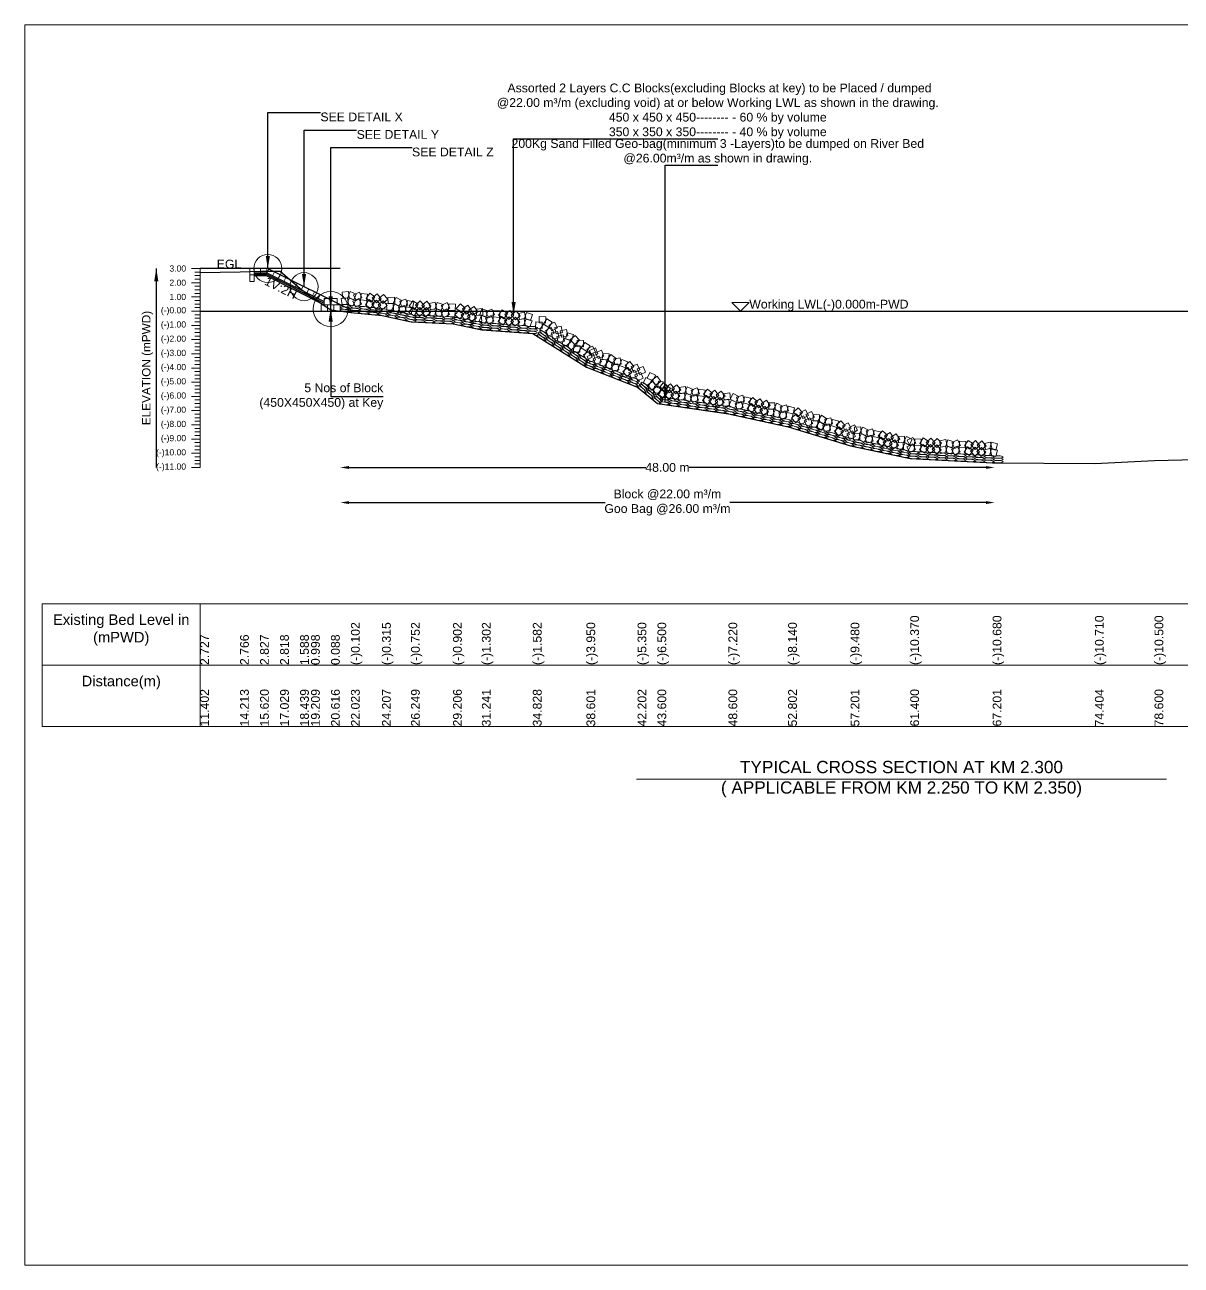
# Model space of a CAD drawing. Header units: inches. Extents: x 89000 to 380017, y -7071 to 0.
# Drawn here: x 175000 to 181595, y -7071 to 0 of the extents above; entities that cross this region are included whole.
import ezdxf

# ---------------------------------------------------------------- set-up
doc = ezdxf.new("R2010")
doc.units = ezdxf.units.IN
doc.header["$LTSCALE"] = 7
doc.header["$MEASUREMENT"] = 0
doc.header["$PDMODE"] = 3
for name, color, linetype, lineweight in [('Cross section Data Border', 7, 'Continuous', 9), ('Cross Section Labels', 7, 'Continuous', 9), ('Existing_Bed_Level for Xsection', 7, 'Continuous', 25), ('Long Section Labels', 7, 'Continuous', 9)]:
    doc.layers.add(name, color=color, linetype=linetype, lineweight=lineweight)
doc.styles.get("Standard").update_dxf_attribs({"font": 'arial.ttf'})
doc.dimstyles.new('Appron Lebeling Style', dxfattribs={"dimtxt": 50, "dimasz": 50, "dimexe": 0.18, "dimexo": 0.0625, "dimgap": 0.09, "dimtad": 0, "dimtih": 1, "dimtoh": 1, "dimdec": 4, "dimzin": 0, "dimdsep": 46, "dimtxsty": 'Standard', "dimcen": 0.09, "dimse1": 1, "dimse2": 1, "dimadec": 0, "dimazin": 0, "dimtfac": 1, "dimtdec": 4, "dimtofl": 0, "dimtmove": 0, "dimatfit": 3, "dimfxl": 1, "dimtolj": 1, "dimtzin": 0, "dimarcsym": 0})
doc.dimstyles.get("Standard").update_dxf_attribs({"dimtxt": 0.18, "dimasz": 0.18, "dimexe": 0.18, "dimexo": 0.0625, "dimgap": 0.09, "dimtad": 0, "dimtih": 1, "dimtoh": 1, "dimdec": 4, "dimzin": 0, "dimdsep": 46, "dimtxsty": 'Standard', "dimcen": 0.09, "dimadec": 0, "dimazin": 0, "dimtfac": 1, "dimtdec": 4, "dimtofl": 0, "dimtmove": 0, "dimatfit": 3, "dimfxl": 1, "dimtolj": 1, "dimtzin": 0, "dimarcsym": 0})

# ---------------------------------------------------------------- blocks, each defined once
blk = doc.blocks.new('*D37')
at = {"layer": 'Cross Section Labels', "color": 0, "lineweight": -2, "transparency": 16777216}
for p, q in [((176849.1, -2523.5), (178541.5, -2523.5)), ((180481.1, -2523.5), (178788.7, -2523.5))]:
    blk.add_line(p, q, dxfattribs=at)
at = {"layer": 'Cross Section Labels', "color": 0, "transparency": 16777216}
for points in [[(176849.1, -2515.2), (176849.1, -2531.8), (176799.1, -2523.5)], [(180481.1, -2515.2), (180481.1, -2531.8), (180531.1, -2523.5)]]:
    blk.add_solid(points, dxfattribs=at)
at = {"layer": 'Defpoints', "color": 0, "transparency": 16777216}
for p in [(176799.1, -1632.5), (180531.1, -2497.6), (180531.1, -2523.5)]:
    blk.add_point(p, dxfattribs=at)
at = {"layer": 'Cross Section Labels', "color": 0, "transparency": 16777216, "insert": (178665.1, -2523.5), "char_height": 50, "attachment_point": 5}
blk.add_mtext('\\A1;48.00 m', dxfattribs=at)
blk = doc.blocks.new('*D38')
at = {"layer": 'Cross Section Labels', "color": 0, "lineweight": -2, "transparency": 16777216}
for p, q in [((176849.1, -2723.5), (178309.5, -2723.5)), ((180481.1, -2723.5), (179020.7, -2723.5))]:
    blk.add_line(p, q, dxfattribs=at)
at = {"layer": 'Cross Section Labels', "color": 0, "transparency": 16777216}
for points in [[(176849.1, -2715.2), (176849.1, -2731.8), (176799.1, -2723.5)], [(180481.1, -2715.2), (180481.1, -2731.8), (180531.1, -2723.5)]]:
    blk.add_solid(points, dxfattribs=at)
at = {"layer": 'Defpoints', "color": 0, "transparency": 16777216}
for p in [(176799.1, -1632.5), (180531.1, -2497.6), (180531.1, -2723.5)]:
    blk.add_point(p, dxfattribs=at)
at = {"layer": 'Cross Section Labels', "color": 0, "transparency": 16777216, "insert": (178665.1, -2723.5), "char_height": 50, "attachment_point": 5}
blk.add_mtext('\\A1;Block @22.00 m³/m ^JGoo Bag @26.00 m³/m ', dxfattribs=at)

msp = doc.modelspace()

# ---------------------------------------------------------------- linework, layer by layer
at = {"layer": 'Cross section Data Border'}
msp.add_lwpolyline([(175100, -3300), (183969.35702, -3300), (183969.35702, -4000), (175100, -4000)], close=True, dxfattribs=at)
for points in [[(176000, -3300), (176000, -4000)], [(175100, -3650), (183969.35702, -3650)]]:
    msp.add_lwpolyline(points, dxfattribs=at)
at = {"layer": 'Cross Section Labels'}
for points in [[(175000, 0), (185000, 0), (185000, -7071), (175000, -7071)], [(179081.90743, -1632.49), (179131.90743, -1582.49), (179031.90743, -1582.49)]]:
    msp.add_lwpolyline(points, close=True, dxfattribs=at)
msp.add_lwpolyline([(178488, -4300), (180000, -4300), (181512, -4300)], dxfattribs=at)
for centre, radius in [((176386.00743, -1389.49), 80), ((176592.55743, -1492.765), 80), ((176744.43243, -1620.34), 100)]:
    msp.add_circle(centre, radius, dxfattribs=at)
at = {"layer": 'Existing_Bed_Level for Xsection'}
for points in [[(176799.10743, -1389.49), (176000, -1389.49)], [(176000, -1411.603), (176227.68421, -1408.444), (176341.71835, -1403.503), (176455.8382, -1404.232), (176570.02411, -1503.862), (176632.4171, -1551.652), (176746.31568, -1625.362), (176860.29786, -1640.752), (177037.26029, -1658.005), (177202.61147, -1693.402), (177442.15717, -1705.552), (177606.9788, -1737.952), (177897.53802, -1760.632), (178203.09987, -1952.44), (178494.81146, -2065.84), (178608.09506, -2158.99), (179013.09124, -2217.31), (179353.38063, -2291.83), (179709.77119, -2400.37), (180049.88429, -2472.46), (180519.75433, -2497.57), (181103.20628, -2500), (181443.07852, -2482.99), (181913.16501, -2472.46)], [(176872.00743, -1632.49), (176391.13827, -1392.05542), (176386.00743, -1389.49), (176380.27098, -1389.49), (176307.37098, -1389.49)], [(176307.37098, -1413.79), (176380.27098, -1413.79), (176707.98243, -1577.64573)], [(176307.37098, -1421.89), (176378.35883, -1421.89), (176707.98243, -1586.7018)], [(176307.37098, -1429.99), (176376.44668, -1429.99), (176707.98243, -1595.75788)], [(176000, -1632.49), (183354.72131, -1632.49)]]:
    msp.add_lwpolyline(points, dxfattribs=at)
at = {"layer": 'Long Section Labels'}
for points in [[(176000, -1389.49), (175950, -1389.49)], [(176000, -1409.74), (175970, -1409.74)], [(176000, -2523.49), (176000, -2442.49), (176000, -2361.49), (176000, -2280.49), (176000, -2199.49), (176000, -2118.49), (176000, -2037.49), (176000, -1956.49), (176000, -1875.49), (176000, -1794.49), (176000, -1713.49), (176000, -1632.49), (176000, -1551.49), (176000, -1470.49), (176000, -1389.49)], [(176000, -1470.49), (175950, -1470.49)], [(176000, -1429.99), (175970, -1429.99)], [(176000, -1450.24), (175970, -1450.24)], [(176000, -1551.49), (175950, -1551.49)], [(176000, -1490.74), (175970, -1490.74)], [(176000, -1510.99), (175970, -1510.99)], [(176000, -1531.24), (175970, -1531.24)], [(176000, -1571.74), (175970, -1571.74)], [(176000, -1591.99), (175970, -1591.99)], [(176000, -1612.24), (175970, -1612.24)], [(176000, -1632.49), (175950, -1632.49)], [(176000, -1652.74), (175970, -1652.74)], [(176000, -1672.99), (175970, -1672.99)], [(176000, -1693.24), (175970, -1693.24)], [(176000, -1713.49), (175950, -1713.49)], [(176000, -1733.74), (175970, -1733.74)], [(176000, -1753.99), (175970, -1753.99)], [(176000, -1794.49), (175950, -1794.49)], [(176000, -1774.24), (175970, -1774.24)], [(176000, -1814.74), (175970, -1814.74)], [(176000, -1834.99), (175970, -1834.99)], [(176000, -1875.49), (175950, -1875.49)], [(176000, -1855.24), (175970, -1855.24)], [(176000, -1895.74), (175970, -1895.74)], [(176000, -1956.49), (175950, -1956.49)], [(176000, -1915.99), (175970, -1915.99)], [(176000, -1936.24), (175970, -1936.24)], [(176000, -1976.74), (175970, -1976.74)], [(176000, -2037.49), (175950, -2037.49)], [(176000, -1996.99), (175970, -1996.99)], [(176000, -2017.24), (175970, -2017.24)], [(176000, -2118.49), (175950, -2118.49)], [(176000, -2057.74), (175970, -2057.74)], [(176000, -2077.99), (175970, -2077.99)], [(176000, -2098.24), (175970, -2098.24)], [(176000, -2138.74), (175970, -2138.74)], [(176000, -2158.99), (175970, -2158.99)], [(176000, -2179.24), (175970, -2179.24)], [(176000, -2199.49), (175950, -2199.49)], [(176000, -2219.74), (175970, -2219.74)], [(176000, -2239.99), (175970, -2239.99)], [(176000, -2260.24), (175970, -2260.24)], [(176000, -2280.49), (175950, -2280.49)], [(176000, -2300.74), (175970, -2300.74)], [(176000, -2320.99), (175970, -2320.99)], [(176000, -2361.49), (175950, -2361.49)], [(176000, -2341.24), (175970, -2341.24)], [(176000, -2381.74), (175970, -2381.74)], [(176000, -2401.99), (175970, -2401.99)], [(176000, -2442.49), (175950, -2442.49)], [(176000, -2422.24), (175970, -2422.24)], [(176000, -2462.74), (175970, -2462.74)], [(176000, -2523.49), (175950, -2523.49)], [(176000, -2482.99), (175970, -2482.99)], [(176000, -2503.24), (175970, -2503.24)]]:
    msp.add_lwpolyline(points, dxfattribs=at)
for points in [[(176307.37098, -1389.49), (176283.07098, -1389.49), (176283.07098, -1425.94), (176307.37098, -1425.94)], [(176343.82098, -1389.49), (176307.37098, -1389.49), (176307.37098, -1413.79), (176343.82098, -1413.79)], [(176380.27098, -1389.49), (176343.82098, -1389.49), (176343.82098, -1413.79), (176380.27098, -1413.79)], [(176423.74014, -1408.35635), (176391.13827, -1392.05542), (176380.27098, -1413.79), (176412.87285, -1430.09094)], [(176456.34201, -1424.65729), (176423.74014, -1408.35635), (176412.87285, -1430.09094), (176445.47472, -1446.39187)], [(176307.37098, -1425.94), (176283.07098, -1425.94), (176283.07098, -1462.39), (176307.37098, -1462.39)], [(176488.94388, -1440.95823), (176456.34201, -1424.65729), (176445.47472, -1446.39187), (176478.07659, -1462.69281)], [(176521.54575, -1457.25916), (176488.94388, -1440.95823), (176478.07659, -1462.69281), (176510.67846, -1478.99374)], [(176554.14763, -1473.5601), (176521.54575, -1457.25916), (176510.67846, -1478.99374), (176543.28033, -1495.29468)], [(176586.7495, -1489.86103), (176554.14763, -1473.5601), (176543.28033, -1495.29468), (176575.88221, -1511.59561)], [(176619.35137, -1506.16197), (176586.7495, -1489.86103), (176575.88221, -1511.59561), (176608.48408, -1527.89655)], [(176651.95324, -1522.4629), (176619.35137, -1506.16197), (176608.48408, -1527.89655), (176641.08595, -1544.19748)], [(176684.55511, -1538.76384), (176651.95324, -1522.4629), (176641.08595, -1544.19748), (176673.68782, -1560.49842)], [(176717.15698, -1555.06477), (176684.55511, -1538.76384), (176673.68782, -1560.49842), (176706.28969, -1576.79936)], [(176840.88848, -1555.52996), (176804.7357, -1560.17526), (176809.38099, -1596.32804), (176845.53378, -1591.68275)], [(176845.76574, -1519.40774), (176809.61296, -1524.05304), (176814.25826, -1560.20582), (176850.41104, -1555.56053)], [(176889.98081, -1534.9044), (176856.35457, -1520.83746), (176842.28763, -1554.46369), (176875.91387, -1568.53063)], [(176907.92201, -1523.94519), (176874.72686, -1539.00123), (176889.78291, -1572.19638), (176922.97806, -1557.14034)], [(176955.03791, -1535.23719), (176918.75992, -1531.70026), (176915.22299, -1567.97825), (176951.50098, -1571.51518)], [(176996.83154, -1550.90586), (176967.16965, -1529.72155), (176945.98534, -1559.38344), (176975.64723, -1580.56775)], [(177010.19763, -1533.03017), (176982.03501, -1556.17038), (177005.17523, -1584.333), (177033.33785, -1561.19279)], [(177069.61783, -1564.70929), (177046.4552, -1536.56511), (177018.31101, -1559.72774), (177041.47365, -1587.87192)], [(177107.70122, -1552.09537), (177071.29882, -1553.95756), (177073.16102, -1590.35996), (177109.56342, -1588.49777)], [(177150.59925, -1570.93354), (177118.14941, -1554.33203), (177101.5479, -1586.78187), (177133.99774, -1603.38338)], [(176726.20743, -1596.04), (176689.75743, -1596.04), (176689.75743, -1632.49), (176726.20743, -1632.49)], [(176744.43243, -1559.59), (176707.98243, -1559.59), (176707.98243, -1596.04), (176744.43243, -1596.04)], [(176762.65743, -1596.04), (176726.20743, -1596.04), (176726.20743, -1632.49), (176762.65743, -1632.49)], [(176780.88243, -1559.59), (176744.43243, -1559.59), (176744.43243, -1596.04), (176780.88243, -1596.04)], [(176799.10743, -1596.04), (176762.65743, -1596.04), (176762.65743, -1632.49), (176799.10743, -1632.49)], [(176885.10354, -1571.02662), (176851.47731, -1556.95968), (176837.41037, -1590.58592), (176871.03661, -1604.65285)], [(176904.38508, -1560.22318), (176871.18993, -1575.27923), (176886.24598, -1608.47437), (176919.44112, -1593.41833)], [(176951.50098, -1571.51518), (176915.22299, -1567.97825), (176911.68605, -1604.25624), (176947.96405, -1607.79317)], [(176993.29461, -1587.18385), (176963.63272, -1565.99954), (176942.44841, -1595.66143), (176972.11029, -1616.84574)], [(177006.6607, -1569.30816), (176978.49808, -1592.44837), (177001.63829, -1620.61099), (177029.80091, -1597.47078)], [(177066.0809, -1600.98728), (177042.91826, -1572.8431), (177014.77408, -1596.00573), (177037.93671, -1624.14991)], [(177100.07118, -1587.73783), (177063.66878, -1589.60002), (177065.53098, -1626.00242), (177101.93338, -1624.14023)], [(177142.96921, -1606.576), (177110.51937, -1589.97449), (177093.91786, -1622.42433), (177126.3677, -1639.02584)], [(177165.83417, -1599.18938), (177131.14517, -1610.38203), (177142.33782, -1645.07103), (177177.02683, -1633.87838)], [(177173.46421, -1563.54692), (177138.77521, -1574.73957), (177149.96786, -1609.42857), (177184.65687, -1598.23592)], [(177211.36471, -1615.75404), (177175.72225, -1608.124), (177168.09221, -1643.76646), (177203.73467, -1651.3965)], [(177218.99475, -1580.11158), (177183.35229, -1572.48154), (177175.72225, -1608.124), (177211.36471, -1615.75404)], [(177241.34262, -1629.06064), (177210.72788, -1609.27833), (177190.94557, -1639.89308), (177221.56031, -1659.67539)], [(177243.18903, -1592.65743), (177212.57429, -1572.87512), (177192.79198, -1603.48987), (177223.40672, -1623.27218)], [(177253.86316, -1610.58283), (177226.80687, -1635.00741), (177251.23144, -1662.06369), (177278.28773, -1637.63912)], [(177255.70956, -1574.17963), (177228.65328, -1598.6042), (177253.07785, -1625.66049), (177280.13414, -1601.23592)], [(177314.69197, -1639.46503), (177290.24586, -1612.4282), (177263.20903, -1636.87431), (177287.65515, -1663.91114)], [(177316.53838, -1603.06183), (177292.09227, -1576.025), (177265.05544, -1600.47111), (177289.50155, -1627.50794)], [(177339.35053, -1618.37376), (177303.71139, -1626.01926), (177311.35688, -1661.6584), (177346.99603, -1654.0129)], [(177341.19694, -1581.97055), (177305.55779, -1589.61605), (177313.20329, -1625.2552), (177348.84244, -1617.6097)], [(177384.70439, -1630.1273), (177350.02173, -1618.91501), (177338.80944, -1653.59767), (177373.4921, -1664.80996)], [(177386.5508, -1593.7241), (177351.86814, -1582.51181), (177340.65584, -1617.19447), (177375.3385, -1628.40676)], [(177406.09817, -1619.18771), (177373.63893, -1635.77084), (177390.22206, -1668.23008), (177422.6813, -1651.64695)], [(177407.94458, -1582.7845), (177375.48534, -1599.36764), (177392.06847, -1631.82688), (177424.52771, -1615.24374)], [(177455.53453, -1591.8737), (177419.13133, -1590.02729), (177417.28492, -1626.4305), (177453.68813, -1628.2769)], [(177511.72689, -1614.59212), (177484.25402, -1590.63709), (177460.29898, -1618.10996), (177487.77186, -1642.06499)], [(177526.75994, -1598.09363), (177496.4904, -1618.4002), (177516.79697, -1648.66975), (177547.06652, -1628.36318)], [(177582.836, -1635.37369), (177562.50533, -1605.12032), (177532.25196, -1625.45099), (177552.58263, -1655.70436)], [(177610.256, -1618.02347), (177573.88999, -1620.49648), (177576.363, -1656.86249), (177612.72901, -1654.38949)], [(177641.34636, -1631.43591), (177606.98172, -1619.2838), (177594.82961, -1653.64844), (177629.19425, -1665.80056)], [(177663.02996, -1621.08266), (177630.1314, -1636.77619), (177645.82493, -1669.67475), (177678.7235, -1653.98122)], [(177752.44298, -1646.32339), (177722.378, -1625.71515), (177701.76977, -1655.78013), (177731.83475, -1676.38837)], [(177453.68813, -1628.2769), (177417.28492, -1626.4305), (177415.43852, -1662.8337), (177451.84172, -1664.68011)], [(177504.69624, -1650.35764), (177477.22337, -1626.40261), (177453.26833, -1653.87548), (177480.74121, -1677.83052)], [(177519.7293, -1633.85915), (177489.45975, -1654.16572), (177509.76632, -1684.43527), (177540.03587, -1664.1287)], [(177575.80535, -1671.13921), (177555.47468, -1640.88584), (177525.22131, -1661.21651), (177545.55198, -1691.46988)], [(177603.22535, -1653.789), (177566.85934, -1656.262), (177569.33235, -1692.62802), (177605.69836, -1690.15501)], [(177638.50984, -1667.77538), (177604.14519, -1655.62326), (177591.99308, -1689.98791), (177626.35772, -1702.14002)], [(177660.19344, -1657.42212), (177627.29487, -1673.11565), (177642.9884, -1706.01422), (177675.88697, -1690.32069)], [(177707.51838, -1667.80323), (177671.17892, -1664.9667), (177668.34239, -1701.30616), (177704.68185, -1704.14269)], [(177710.35491, -1631.46376), (177674.01544, -1628.62724), (177671.17892, -1664.9667), (177707.51838, -1667.80323)], [(177749.60646, -1682.66285), (177719.54148, -1662.05461), (177698.93324, -1692.11959), (177728.99822, -1712.72783)], [(177762.62527, -1664.53267), (177734.91423, -1688.21179), (177758.59335, -1715.92283), (177786.30439, -1692.24371)], [(177765.4618, -1628.19321), (177737.75076, -1651.87233), (177761.42988, -1679.58337), (177789.14092, -1655.90424)], [(177822.64545, -1695.05977), (177798.94427, -1667.3676), (177771.2521, -1691.06878), (177794.95328, -1718.76095)], [(177825.48198, -1658.72031), (177801.7808, -1631.02813), (177774.08862, -1654.72932), (177797.78981, -1682.42149)], [(177847.86893, -1674.64746), (177812.03489, -1681.32012), (177818.70755, -1717.15415), (177854.54159, -1710.48149)], [(177850.70545, -1638.30799), (177814.87142, -1644.98065), (177821.54408, -1680.81469), (177857.37811, -1674.14203)], [(177892.88608, -1687.63107), (177858.52144, -1675.47895), (177846.36932, -1709.84359), (177880.73397, -1721.99571)], [(177895.72261, -1651.2916), (177861.35797, -1639.13949), (177849.20585, -1673.50413), (177883.57049, -1685.65624)], [(177951.31155, -1694.70472), (177914.88725, -1693.33618), (177913.51871, -1729.76048), (177949.94301, -1731.12902)], [(177970.69041, -1663.83301), (177934.26611, -1662.46447), (177932.89757, -1698.88877), (177969.32187, -1700.25731)], [(178007.79098, -1694.99333), (177976.91927, -1675.61447), (177957.54041, -1706.48618), (177988.41212, -1725.86504)], [(178038.17429, -1727.68995), (178021.10874, -1695.48173), (177988.90052, -1712.54727), (178005.96606, -1744.7555)], [(177988.41212, -1725.86504), (177957.54041, -1706.48618), (177938.16155, -1737.35788), (177969.03326, -1756.73674)], [(178018.79543, -1758.56166), (178001.72988, -1726.35344), (177969.52166, -1743.41898), (177986.5872, -1775.6272)], [(178038.74186, -1748.54504), (178003.20611, -1756.65756), (178011.31864, -1792.19331), (178046.85438, -1784.08079)], [(178058.12072, -1717.67334), (178022.58497, -1725.78586), (178030.6975, -1761.32161), (178066.23324, -1753.20909)], [(178097.11586, -1772.57056), (178088.97505, -1737.04128), (178053.44577, -1745.1821), (178061.58659, -1780.71138)], [(178128.93198, -1766.1971), (178094.09443, -1755.47573), (178083.37307, -1790.31328), (178118.21061, -1801.03465)], [(178077.737, -1803.44227), (178069.59619, -1767.91299), (178034.06691, -1776.05381), (178042.20773, -1811.58309)], [(178109.55312, -1797.06881), (178074.71557, -1786.34744), (178063.99421, -1821.18499), (178098.83175, -1831.90636)], [(178143.40162, -1829.46321), (178118.60282, -1802.74951), (178091.88912, -1827.54831), (178116.68792, -1854.26201)], [(178162.78048, -1798.5915), (178137.98168, -1771.8778), (178111.26798, -1796.6766), (178136.06678, -1823.3903)], [(178167.4135, -1830.35674), (178130.9892, -1828.9882), (178129.62066, -1865.4125), (178166.04496, -1866.78104)], [(178186.79236, -1799.48503), (178150.36806, -1798.11649), (178148.99952, -1834.54079), (178185.42382, -1835.90933)], [(178223.89293, -1830.64535), (178193.02122, -1811.26649), (178173.64236, -1842.13819), (178204.51407, -1861.51705)], [(178254.27623, -1863.34197), (178237.21069, -1831.13375), (178205.00247, -1848.19929), (178222.06801, -1880.40751)], [(178204.51407, -1861.51705), (178173.64236, -1842.13819), (178154.2635, -1873.0099), (178185.13521, -1892.38876)], [(178234.89737, -1894.21368), (178217.83183, -1862.00545), (178185.62361, -1879.071), (178202.68915, -1911.27922)], [(178241.04029, -1875.66071), (178207.67311, -1890.33156), (178222.34396, -1923.69874), (178255.71114, -1909.02789)], [(178254.24706, -1841.68744), (178220.87988, -1856.35829), (178235.55073, -1889.72547), (178268.91791, -1875.05462)], [(178289.69185, -1922.21554), (178274.99444, -1888.86005), (178241.63895, -1903.55747), (178256.33636, -1936.91296)], [(178302.89863, -1888.24226), (178288.20121, -1854.88678), (178254.84573, -1869.58419), (178269.54314, -1902.93968)], [(178319.73427, -1909.95425), (178283.49965, -1905.99769), (178279.54308, -1942.23231), (178315.77771, -1946.18888)], [(178332.94105, -1875.98097), (178296.70642, -1872.02441), (178292.74986, -1908.25903), (178328.98448, -1912.2156)], [(178372.29312, -1901.40799), (178342.89994, -1879.85239), (178321.34435, -1909.24557), (178350.73752, -1930.80117)], [(178396.04239, -1897.75551), (178360.01396, -1903.28318), (178365.54163, -1939.3116), (178401.57005, -1933.78394)], [(178438.35531, -1921.35708), (178404.38203, -1908.15031), (178391.17526, -1942.12358), (178425.14854, -1955.33036)], [(178359.08634, -1935.38127), (178329.69316, -1913.82567), (178308.13757, -1943.21885), (178337.53075, -1964.77444)], [(178382.83561, -1931.72879), (178346.80719, -1937.25645), (178352.33485, -1973.28488), (178388.36328, -1967.75722)], [(178425.14854, -1955.33036), (178391.17526, -1942.12358), (178377.96848, -1976.09686), (178411.94176, -1989.30364)], [(178461.15465, -1981.7079), (178438.3193, -1953.29753), (178409.90892, -1976.13287), (178432.74427, -2004.54325)], [(178474.36142, -1947.73462), (178451.52608, -1919.32425), (178423.1157, -1942.1596), (178445.95105, -1970.56997)], [(178478.85323, -1968.10815), (178445.48605, -1982.779), (178460.1569, -2016.14618), (178493.52408, -2001.47533)], [(178492.06, -1934.13487), (178458.69282, -1948.80572), (178473.36367, -1982.1729), (178506.73085, -1967.50205)], [(178540.71157, -1980.6897), (178526.01415, -1947.33421), (178492.65867, -1962.03163), (178507.35608, -1995.38711)], [(178527.50479, -2014.66297), (178512.80738, -1981.30749), (178479.45189, -1996.0049), (178494.1493, -2029.36039)], [(178574.21303, -2025.15112), (178541.02335, -2010.08302), (178525.95525, -2043.2727), (178559.14493, -2058.3408)], [(178597.36347, -1996.99691), (178564.17379, -1981.92881), (178549.10569, -2015.11849), (178582.29537, -2030.18659)], [(178603.66329, -2061.59012), (178582.46613, -2031.93742), (178552.81342, -2053.13458), (178574.01058, -2082.78728)], [(178626.81372, -2033.43591), (178605.61657, -2003.7832), (178575.96386, -2024.98036), (178597.16102, -2054.63307)], [(178650.5166, -2037.37827), (178614.5627, -2031.38498), (178608.56941, -2067.33888), (178644.52331, -2073.33217)], [(178668.8864, -2064.01427), (178640.2262, -2041.49327), (178617.7052, -2070.15347), (178646.3654, -2092.67447)], [(178683.34955, -2073.00712), (178655.19533, -2049.85669), (178632.04489, -2078.0109), (178660.19911, -2101.16134)], [(178683.05742, -2046.7697), (178653.86422, -2068.59537), (178675.68989, -2097.78856), (178704.88309, -2075.96289)], [(178627.36616, -2065.53248), (178591.41226, -2059.53919), (178585.41897, -2095.49309), (178621.37287, -2101.48638)], [(178660.19911, -2101.16134), (178632.04489, -2078.0109), (178608.89446, -2106.16511), (178637.04867, -2129.31555)], [(178663.69114, -2100.09213), (178635.03094, -2077.57113), (178612.50994, -2106.23133), (178641.17014, -2128.75233)], [(178677.86216, -2082.84755), (178648.66896, -2104.67323), (178670.49463, -2133.86642), (178699.68783, -2112.04075)], [(178735.76861, -2117.21569), (178713.9197, -2088.03989), (178684.74389, -2109.8888), (178706.59281, -2139.06461)], [(178740.96387, -2081.13784), (178719.11496, -2051.96203), (178689.93915, -2073.81094), (178711.78807, -2102.98675)], [(178762.26693, -2098.48803), (178726.07463, -2102.81469), (178730.40129, -2139.00699), (178766.59359, -2134.68033)], [(178767.46219, -2062.41017), (178731.26989, -2066.73683), (178735.59655, -2102.92913), (178771.78885, -2098.60247)], [(178806.34377, -2114.37355), (178772.84275, -2100.01096), (178758.48016, -2133.51198), (178791.98118, -2147.87458)], [(178811.53903, -2078.2957), (178778.03801, -2063.9331), (178763.67542, -2097.43412), (178797.17644, -2111.79672)], [(178828.65514, -2105.45327), (178794.80507, -2118.97271), (178808.3245, -2152.82278), (178842.17458, -2139.30335)], [(178833.8504, -2069.37542), (178800.00033, -2082.89485), (178813.51976, -2116.74492), (178847.36984, -2103.22549)], [(178875.20424, -2118.89199), (178839.12638, -2113.69673), (178833.93112, -2149.77459), (178870.00898, -2154.96985)], [(178880.3995, -2082.81413), (178844.32164, -2077.61887), (178839.12638, -2113.69673), (178875.20424, -2118.89199)], [(178916.23614, -2136.45895), (178887.57594, -2113.93795), (178865.05494, -2142.59815), (178893.71514, -2165.11915)], [(178921.4314, -2100.38109), (178892.7712, -2077.86009), (178870.2502, -2106.52029), (178898.9104, -2129.04129)], [(178930.40716, -2119.21438), (178901.21396, -2141.04005), (178923.03963, -2170.23324), (178952.23283, -2148.40757)], [(178935.60242, -2083.13652), (178906.40922, -2104.96219), (178928.23489, -2134.15539), (178957.42809, -2112.32971)], [(178993.50887, -2117.50466), (178971.65996, -2088.32886), (178942.48415, -2110.17777), (178964.33307, -2139.35357)], [(179020.00719, -2098.77699), (178983.81489, -2103.10365), (178988.14155, -2139.29595), (179024.33385, -2134.96929)], [(179071.39227, -2118.62991), (179039.02078, -2101.87613), (179022.267, -2134.24762), (179054.63849, -2151.0014)], [(179094.29168, -2111.35079), (179059.55047, -2122.38035), (179070.58003, -2157.12156), (179105.32124, -2146.092)], [(179139.74389, -2128.12918), (179104.13767, -2120.33177), (179096.34026, -2155.93799), (179131.94648, -2163.7354)], [(178988.31361, -2153.58252), (178966.4647, -2124.40671), (178937.28889, -2146.25562), (178959.13781, -2175.43143)], [(179014.81193, -2134.85485), (178978.61963, -2139.18151), (178982.94629, -2175.37381), (179019.13859, -2171.04715)], [(179063.59486, -2154.23613), (179031.22337, -2137.48235), (179014.46959, -2169.85384), (179046.84108, -2186.60762)], [(179086.49427, -2146.95701), (179051.75307, -2157.98657), (179062.78262, -2192.72778), (179097.52383, -2181.69822)], [(179131.94648, -2163.7354), (179096.34026, -2155.93799), (179088.54285, -2191.54421), (179124.14907, -2199.34162)], [(179171.59669, -2184.23113), (179144.64481, -2159.6914), (179120.10508, -2186.64329), (179147.05696, -2211.18302)], [(179179.3941, -2148.62491), (179152.44222, -2124.08518), (179127.90249, -2151.03707), (179154.85437, -2175.5768)], [(179186.98073, -2168.05942), (179156.2819, -2187.711), (179175.93348, -2218.40982), (179206.63231, -2198.75825)], [(179194.77814, -2132.4532), (179164.07931, -2152.10478), (179183.73089, -2182.8036), (179214.42972, -2163.15203)], [(179242.24292, -2206.53561), (179222.5669, -2175.85244), (179191.88373, -2195.52845), (179211.55975, -2226.21162)], [(179250.04033, -2170.92939), (179230.36431, -2140.24622), (179199.68114, -2159.92223), (179219.35716, -2190.6054)], [(179270.02934, -2189.77849), (179233.6186, -2191.46964), (179235.30975, -2227.88039), (179271.7205, -2226.18924)], [(179277.82675, -2154.17227), (179241.41601, -2155.86342), (179243.10716, -2192.27417), (179279.51791, -2190.58302)], [(179320.63581, -2173.21177), (179288.26432, -2156.45799), (179271.51054, -2188.82948), (179303.88203, -2205.58326)], [(179343.53522, -2165.93266), (179308.79402, -2176.96221), (179319.82357, -2211.70342), (179354.56478, -2200.67386)], [(179388.98743, -2182.71104), (179353.38121, -2174.91363), (179345.5838, -2210.51985), (179381.19002, -2218.31726)], [(179435.48273, -2209.50783), (179410.57925, -2182.89168), (179383.9631, -2207.79516), (179408.86658, -2234.41131)], [(179312.8384, -2208.81799), (179280.46691, -2192.06421), (179263.71313, -2224.4357), (179296.08462, -2241.18948)], [(179335.73781, -2201.53888), (179300.99661, -2212.56843), (179312.02616, -2247.30964), (179346.76737, -2236.28008)], [(179381.19002, -2218.31726), (179345.5838, -2210.51985), (179337.78639, -2246.12607), (179373.39261, -2253.92348)], [(179424.86332, -2244.3766), (179399.95985, -2217.76045), (179373.3437, -2242.66392), (179398.24717, -2269.28007)], [(179441.49115, -2229.48672), (179409.31933, -2246.62079), (179426.45341, -2278.79261), (179458.62522, -2261.65853)], [(179452.11055, -2194.61795), (179419.93873, -2211.75203), (179437.07281, -2243.92385), (179469.24463, -2226.78977)], [(179493.49997, -2272.25831), (179476.34028, -2240.10014), (179444.18211, -2257.25983), (179461.3418, -2289.418)], [(179504.11937, -2237.38954), (179486.95968, -2205.23138), (179454.80152, -2222.39107), (179471.96121, -2254.54923)], [(179522.53728, -2257.77655), (179486.10788, -2256.551), (179484.88234, -2292.9804), (179521.31173, -2294.20594)], [(179533.15668, -2222.90779), (179496.72729, -2221.68224), (179495.50174, -2258.11163), (179531.93113, -2259.33718)], [(179563.68693, -2280.17798), (179532.75867, -2260.88951), (179513.4702, -2291.81778), (179544.39847, -2311.10624)], [(179574.30634, -2245.30921), (179543.37807, -2226.02075), (179524.08961, -2256.94902), (179555.01788, -2276.23748)], [(179597.71445, -2239.88437), (179562.20258, -2248.10081), (179570.41903, -2283.61268), (179605.93089, -2275.39623)], [(179641.67959, -2260.24325), (179606.81082, -2249.62384), (179596.19142, -2284.4926), (179631.06018, -2295.11201)], [(179679.56408, -2283.84367), (179654.66061, -2257.22752), (179628.04446, -2282.13099), (179652.94793, -2308.74714)], [(179587.09504, -2274.75313), (179551.58318, -2282.96958), (179559.79962, -2318.48144), (179595.31149, -2310.26499)], [(179631.06018, -2295.11201), (179596.19142, -2284.4926), (179585.57201, -2319.36137), (179620.44078, -2329.98077)], [(179668.94468, -2318.71243), (179644.0412, -2292.09628), (179617.42505, -2316.99976), (179642.32853, -2343.61591)], [(179685.5725, -2303.82255), (179653.40068, -2320.95663), (179670.53476, -2353.12845), (179702.70658, -2335.99437)], [(179696.1919, -2268.95379), (179664.02008, -2286.08787), (179681.15416, -2318.25968), (179713.32598, -2301.1256)], [(179737.58132, -2346.59414), (179720.42163, -2314.43598), (179688.26346, -2331.59567), (179705.42316, -2363.75383)], [(179748.20072, -2311.72538), (179731.04103, -2279.56721), (179698.88287, -2296.7269), (179716.04256, -2328.88507)], [(179760.4901, -2327.44315), (179724.09153, -2329.37892), (179726.0273, -2365.77748), (179762.42586, -2363.84171)], [(179768.04809, -2291.78534), (179731.64952, -2293.72111), (179733.58529, -2330.11967), (179769.98385, -2328.18391)], [(179803.42612, -2346.19459), (179770.94279, -2329.65869), (179754.40689, -2362.14202), (179786.89022, -2378.67792)], [(179810.98411, -2310.53678), (179778.50078, -2294.00089), (179761.96488, -2326.48422), (179794.44821, -2343.02011)], [(179833.83409, -2303.10396), (179799.16778, -2314.3667), (179810.43052, -2349.03301), (179845.09683, -2337.77028)], [(179879.39801, -2319.57657), (179843.7402, -2312.01858), (179836.18221, -2347.67639), (179871.84002, -2355.23438)], [(179919.18504, -2339.80543), (179892.06888, -2315.44734), (179867.7108, -2342.56351), (179894.82696, -2366.92159)], [(179934.46007, -2323.53071), (179903.89398, -2343.38811), (179923.75138, -2373.95421), (179954.31748, -2354.0968)], [(179989.97954, -2361.63471), (179970.0978, -2331.08444), (179939.54753, -2350.96618), (179959.42927, -2381.51645)], [(179826.2761, -2338.76177), (179791.60979, -2350.02451), (179802.87253, -2384.69082), (179837.53884, -2373.42808)], [(179871.84002, -2355.23438), (179836.18221, -2347.67639), (179828.62422, -2383.33419), (179864.28203, -2390.89218)], [(179911.62705, -2375.46324), (179884.51089, -2351.10515), (179860.15281, -2378.22132), (179887.26897, -2402.5794)], [(179926.90208, -2359.18852), (179896.33599, -2379.04592), (179916.19339, -2409.61201), (179946.75949, -2389.75461)], [(179982.42155, -2397.29252), (179962.53981, -2366.74225), (179931.98954, -2386.62399), (179951.87128, -2417.17426)], [(180010.09475, -2380.34908), (179973.69619, -2382.28485), (179975.63196, -2418.68341), (180012.03052, -2416.74764)], [(180017.65274, -2344.69127), (179981.25418, -2346.62704), (179983.18995, -2383.0256), (180019.58851, -2381.08984)], [(180053.03078, -2399.10052), (180020.54745, -2382.56462), (180004.01155, -2415.04795), (180036.49488, -2431.58385)], [(180060.58877, -2363.44271), (180028.10544, -2346.90682), (180011.56954, -2379.39014), (180044.05287, -2395.92604)], [(180063.05629, -2388.61663), (180030.5522, -2405.11168), (180047.04725, -2437.61577), (180079.55134, -2421.12072)], [(180065.00142, -2352.21857), (180032.49733, -2368.71361), (180048.99237, -2401.21771), (180081.49646, -2384.72266)], [(180110.62143, -2397.83485), (180074.22336, -2395.88973), (180072.27824, -2432.28779), (180108.6763, -2434.23292)], [(180112.56655, -2361.43679), (180076.16849, -2359.49167), (180074.22336, -2395.88973), (180110.62143, -2397.83485)], [(180153.06102, -2411.65859), (180122.50004, -2391.79332), (180102.63477, -2422.35431), (180133.19576, -2442.21957)], [(180155.00615, -2375.26052), (180124.44516, -2355.39526), (180104.5799, -2385.95625), (180135.14088, -2405.82151)], [(180165.63162, -2393.2148), (180138.50919, -2417.56591), (180162.8603, -2444.68834), (180189.98273, -2420.33723)], [(180167.57674, -2356.81674), (180140.45432, -2381.16785), (180164.80543, -2408.29028), (180191.92785, -2383.93917)], [(180226.38189, -2422.26186), (180202.00919, -2395.15883), (180174.90616, -2419.53153), (180199.27886, -2446.63456)], [(180228.32701, -2385.86379), (180203.95431, -2358.76077), (180176.85128, -2383.13347), (180201.22398, -2410.23649)], [(180251.09755, -2401.23753), (180215.4378, -2408.78635), (180222.98662, -2444.4461), (180258.64637, -2436.89728)], [(180253.04268, -2364.83947), (180217.38292, -2372.38829), (180224.93175, -2408.04804), (180260.5915, -2400.49922)], [(180296.41937, -2413.11403), (180261.76724, -2401.80772), (180250.46093, -2436.45985), (180285.11306, -2447.76616)], [(180298.36449, -2376.71597), (180263.71236, -2365.40966), (180252.40606, -2400.06179), (180287.05818, -2411.3681)], [(180317.84274, -2402.2325), (180285.33864, -2418.72754), (180301.83369, -2451.23163), (180334.33778, -2434.73659)], [(180319.78786, -2365.83443), (180287.28377, -2382.32948), (180303.77881, -2414.83357), (180336.2829, -2398.33853)], [(180367.35299, -2375.05266), (180330.95493, -2373.10753), (180329.00981, -2409.5056), (180365.40787, -2411.45072)], [(180409.79259, -2388.87639), (180379.2316, -2369.01113), (180359.36634, -2399.57211), (180389.92732, -2419.43737)], [(180422.36318, -2370.43261), (180395.24076, -2394.78372), (180419.59187, -2421.90614), (180446.71429, -2397.55503)], [(180483.11345, -2399.47966), (180458.74075, -2372.37664), (180431.63773, -2396.74934), (180456.01043, -2423.85236)], [(180507.82912, -2378.45534), (180472.16937, -2386.00416), (180479.71819, -2421.66391), (180515.37794, -2414.11509)], [(180547.83385, -2388.81846), (180512.66737, -2379.2309), (180503.07981, -2414.39738), (180538.24628, -2423.98494)], [(180365.40787, -2411.45072), (180329.00981, -2409.5056), (180327.06468, -2445.90366), (180363.46275, -2447.84878)], [(180407.84746, -2425.27445), (180377.28648, -2405.40919), (180357.42121, -2435.97018), (180387.9822, -2455.83544)], [(180420.41806, -2406.83067), (180393.29563, -2431.18178), (180417.64674, -2458.30421), (180444.76917, -2433.9531)], [(180481.16833, -2435.87772), (180456.79563, -2408.7747), (180429.6926, -2433.1474), (180454.0653, -2460.25042)], [(180505.88399, -2414.8534), (180470.22424, -2422.40222), (180477.77306, -2458.06197), (180513.43281, -2450.51315)], [(180547.68204, -2425.26814), (180512.51556, -2415.68058), (180502.928, -2450.84706), (180538.09448, -2460.43462)]]:
    msp.add_lwpolyline(points, close=True, dxfattribs=at)
for centre, major_axis in [((176826.74308, -1629.27392), (26.71439, -3.60701)), ((176828.5856, -1615.62775), (26.71439, -3.60701)), ((176830.42812, -1601.98158), (26.71439, -3.60701)), ((176881.33659, -1622.05024), (26.82959, -2.61576)), ((176882.67276, -1608.34522), (26.82959, -2.61576)), ((176934.99577, -1627.28176), (26.82959, -2.61576)), ((176936.33194, -1613.57674), (26.82959, -2.61576)), ((176988.65495, -1632.51327), (26.82959, -2.61576)), ((176989.99112, -1618.80826), (26.82959, -2.61576)), ((177047.46259, -1624.98407), (26.35958, -5.64284)), ((176880.00041, -1635.75526), (26.82959, -2.61576)), ((176933.65959, -1640.98678), (26.82959, -2.61576)), ((176987.31877, -1646.21829), (26.82959, -2.61576)), ((177041.69767, -1651.91393), (26.35958, -5.64284)), ((177044.58013, -1638.449), (26.35958, -5.64284)), ((177094.41683, -1663.1996), (26.35958, -5.64284)), ((177097.29929, -1649.73467), (26.35958, -5.64284)), ((177100.18175, -1636.26974), (26.35958, -5.64284)), ((177147.13599, -1674.48528), (26.35958, -5.64284)), ((177150.01845, -1661.02035), (26.35958, -5.64284)), ((177152.90091, -1647.55542), (26.35958, -5.64284)), ((177199.85515, -1685.77096), (26.35958, -5.64284)), ((177202.73761, -1672.30603), (26.35958, -5.64284)), ((177205.62007, -1658.8411), (26.35958, -5.64284)), ((177252.51748, -1689.03943), (26.92219, -1.36552)), ((177253.21501, -1675.28711), (26.92219, -1.36552)), ((177253.91254, -1661.53479), (26.92219, -1.36552)), ((177306.36186, -1691.77047), (26.92219, -1.36552)), ((177307.05939, -1678.01815), (26.92219, -1.36552)), ((177307.75692, -1664.26583), (26.92219, -1.36552)), ((177360.20625, -1694.50152), (26.92219, -1.36552)), ((177360.90378, -1680.74919), (26.92219, -1.36552)), ((177361.60131, -1666.99687), (26.92219, -1.36552)), ((177414.05063, -1697.23256), (26.92219, -1.36552)), ((177414.74816, -1683.48024), (26.92219, -1.36552)), ((177415.44569, -1669.72791), (26.92219, -1.36552)), ((177468.42951, -1703.69975), (26.45059, -5.19955)), ((177471.08553, -1690.18833), (26.45059, -5.19955)), ((177473.74156, -1676.67691), (26.45059, -5.19955)), ((177523.98671, -1700.58744), (26.45059, -5.19955)), ((177526.64274, -1687.07602), (26.45059, -5.19955)), ((177579.54392, -1697.47513), (26.45059, -5.19955)), ((177521.33069, -1714.09886), (26.45059, -5.19955)), ((177574.23187, -1724.49797), (26.45059, -5.19955)), ((177576.88789, -1710.98655), (26.45059, -5.19955)), ((177626.64294, -1732.58097), (26.87505, -2.09777)), ((177627.71452, -1718.85273), (26.87505, -2.09777)), ((177628.78609, -1705.12449), (26.87505, -2.09777)), ((177680.39304, -1736.77651), (26.87505, -2.09777)), ((177681.46462, -1723.04827), (26.87505, -2.09777)), ((177682.5362, -1709.32002), (26.87505, -2.09777)), ((177734.14315, -1740.97205), (26.87505, -2.09777)), ((177735.21472, -1727.2438), (26.87505, -2.09777)), ((177736.2863, -1713.51556), (26.87505, -2.09777)), ((177787.89325, -1745.16758), (26.87505, -2.09777)), ((177788.96483, -1731.43934), (26.87505, -2.09777)), ((177790.03641, -1717.7111), (26.87505, -2.09777)), ((177841.64336, -1749.36312), (26.87505, -2.09777)), ((177842.71493, -1735.63488), (26.87505, -2.09777)), ((177843.78651, -1721.90664), (26.87505, -2.09777)), ((177895.39346, -1753.55866), (26.87505, -2.09777)), ((177896.46504, -1739.83042), (26.87505, -2.09777)), ((177897.53661, -1726.10218), (26.87505, -2.09777)), ((177944.5841, -1782.03481), (22.83134, -14.33174)), ((177951.90501, -1770.37216), (22.83134, -14.33174)), ((177959.22591, -1758.70952), (22.83134, -14.33174)), ((177990.24679, -1810.6983), (22.83134, -14.33174)), ((177997.56769, -1799.03565), (22.83134, -14.33174)), ((178004.88859, -1787.37301), (22.83134, -14.33174)), ((178035.90947, -1839.36178), (22.83134, -14.33174)), ((178043.23037, -1827.69914), (22.83134, -14.33174)), ((178050.55128, -1816.03649), (22.83134, -14.33174)), ((178096.21396, -1844.69998), (22.83134, -14.33174)), ((178081.57216, -1868.02527), (22.83134, -14.33174)), ((178088.89306, -1856.36262), (22.83134, -14.33174)), ((178127.23484, -1896.68876), (22.83134, -14.33174)), ((178134.55574, -1885.02611), (22.83134, -14.33174)), ((178141.87665, -1873.36347), (22.83134, -14.33174)), ((178172.89753, -1925.35224), (22.83134, -14.33174)), ((178180.21843, -1913.6896), (22.83134, -14.33174)), ((178187.53933, -1902.02695), (22.83134, -14.33174)), ((178218.57987, -1951.07076), (25.12513, -9.76714)), ((178223.56909, -1938.23641), (25.12513, -9.76714)), ((178228.55832, -1925.40206), (25.12513, -9.76714)), ((178268.83012, -1970.60505), (25.12513, -9.76714)), ((178273.81934, -1957.7707), (25.12513, -9.76714)), ((178278.80857, -1944.93635), (25.12513, -9.76714)), ((178319.08037, -1990.13934), (25.12513, -9.76714)), ((178324.0696, -1977.30499), (25.12513, -9.76714)), ((178329.05882, -1964.47064), (25.12513, -9.76714)), ((178379.30907, -1984.00493), (25.12513, -9.76714)), ((178369.33062, -2009.67363), (25.12513, -9.76714)), ((178374.31985, -1996.83928), (25.12513, -9.76714)), ((178419.58087, -2029.20792), (25.12513, -9.76714)), ((178424.5701, -2016.37357), (25.12513, -9.76714)), ((178429.55933, -2003.53922), (25.12513, -9.76714)), ((178469.83112, -2048.74221), (25.12513, -9.76714)), ((178474.82035, -2035.90786), (25.12513, -9.76714)), ((178479.80958, -2023.07351), (25.12513, -9.76714)), ((178526.80431, -2065.40574), (20.82161, -17.12103)), ((178535.55003, -2054.7697), (20.82161, -17.12103)), ((178518.05859, -2076.04178), (20.82161, -17.12103)), ((178559.7018, -2110.28385), (20.82161, -17.12103)), ((178568.44752, -2099.64781), (20.82161, -17.12103)), ((178577.19324, -2089.01177), (20.82161, -17.12103)), ((178610.09073, -2133.88988), (20.82161, -17.12103)), ((178618.83645, -2123.25384), (20.82161, -17.12103)), ((178601.34501, -2144.52592), (20.82161, -17.12103)), ((178648.18623, -2157.80716), (26.68158, -3.84218)), ((178650.14889, -2144.17775), (26.68158, -3.84218)), ((178652.11154, -2130.54834), (26.68158, -3.84218)), ((178701.54939, -2165.49153), (26.68158, -3.84218)), ((178703.51205, -2151.86212), (26.68158, -3.84218)), ((178705.4747, -2138.23271), (26.68158, -3.84218)), ((178754.91255, -2173.1759), (26.68158, -3.84218)), ((178756.8752, -2159.54649), (26.68158, -3.84218)), ((178758.83786, -2145.91707), (26.68158, -3.84218)), ((178808.27571, -2180.86027), (26.68158, -3.84218)), ((178810.23836, -2167.23085), (26.68158, -3.84218)), ((178812.20102, -2153.60144), (26.68158, -3.84218)), ((178861.63887, -2188.54463), (26.68158, -3.84218)), ((178863.60152, -2174.91522), (26.68158, -3.84218)), ((178865.56418, -2161.28581), (26.68158, -3.84218)), ((178915.00203, -2196.229), (26.68158, -3.84218)), ((178916.96468, -2182.59959), (26.68158, -3.84218)), ((178918.92734, -2168.97018), (26.68158, -3.84218)), ((178970.32784, -2190.28396), (26.68158, -3.84218)), ((178972.2905, -2176.65454), (26.68158, -3.84218)), ((179025.06547, -2198.78776), (26.33278, -5.76662)), ((179028.01116, -2185.33653), (26.33278, -5.76662)), ((179080.67671, -2196.86976), (26.33278, -5.76662)), ((178968.36519, -2203.91337), (26.68158, -3.84218)), ((179022.11978, -2212.239), (26.33278, -5.76662)), ((179074.78534, -2223.77224), (26.33278, -5.76662)), ((179077.73103, -2210.321), (26.33278, -5.76662)), ((179127.45089, -2235.30547), (26.33278, -5.76662)), ((179130.39658, -2221.85423), (26.33278, -5.76662)), ((179133.34227, -2208.40299), (26.33278, -5.76662)), ((179180.11645, -2246.83871), (26.33278, -5.76662)), ((179183.06214, -2233.38747), (26.33278, -5.76662)), ((179186.00782, -2219.93623), (26.33278, -5.76662)), ((179232.78201, -2258.37194), (26.33278, -5.76662)), ((179235.72769, -2244.9207), (26.33278, -5.76662)), ((179238.67338, -2231.46946), (26.33278, -5.76662)), ((179285.44756, -2269.90517), (26.33278, -5.76662)), ((179288.39325, -2256.45394), (26.33278, -5.76662)), ((179291.33894, -2243.0027), (26.33278, -5.76662)), ((179341.0588, -2267.98717), (26.33278, -5.76662)), ((179344.00449, -2254.53593), (26.33278, -5.76662)), ((179398.5912, -2269.61293), (25.78739, -7.85364)), ((179338.11312, -2281.43841), (26.33278, -5.76662)), ((179390.56765, -2295.95822), (25.78739, -7.85364)), ((179394.57943, -2282.78557), (25.78739, -7.85364)), ((179442.14243, -2311.6655), (25.78739, -7.85364)), ((179446.15421, -2298.49285), (25.78739, -7.85364)), ((179450.16598, -2285.32021), (25.78739, -7.85364)), ((179493.71721, -2327.37278), (25.78739, -7.85364)), ((179497.72898, -2314.20013), (25.78739, -7.85364)), ((179501.74076, -2301.02749), (25.78739, -7.85364)), ((179545.29199, -2343.08006), (25.78739, -7.85364)), ((179549.30376, -2329.90741), (25.78739, -7.85364)), ((179553.31554, -2316.73477), (25.78739, -7.85364)), ((179604.89031, -2332.44205), (25.78739, -7.85364)), ((179596.86676, -2358.78734), (25.78739, -7.85364)), ((179600.87854, -2345.61469), (25.78739, -7.85364)), ((179648.44154, -2374.49462), (25.78739, -7.85364)), ((179652.45331, -2361.32197), (25.78739, -7.85364)), ((179656.46509, -2348.14933), (25.78739, -7.85364)), ((179700.01632, -2390.2019), (25.78739, -7.85364)), ((179704.02809, -2377.02925), (25.78739, -7.85364)), ((179708.03987, -2363.85661), (25.78739, -7.85364)), ((179751.91378, -2402.26454), (26.37093, -5.58955)), ((179754.76902, -2388.79381), (26.37093, -5.58955)), ((179757.62426, -2375.32308), (26.37093, -5.58955)), ((179804.65564, -2413.44364), (26.37093, -5.58955)), ((179807.51088, -2399.97291), (26.37093, -5.58955)), ((179810.36612, -2386.50219), (26.37093, -5.58955)), ((179860.25274, -2411.15202), (26.37093, -5.58955)), ((179863.10798, -2397.68129), (26.37093, -5.58955)), ((179915.84984, -2408.8604), (26.37093, -5.58955)), ((179857.3975, -2424.62275), (26.37093, -5.58955)), ((179910.13936, -2435.80186), (26.37093, -5.58955)), ((179912.9946, -2422.33113), (26.37093, -5.58955)), ((179962.88122, -2446.98096), (26.37093, -5.58955)), ((179965.73646, -2433.51024), (26.37093, -5.58955)), ((179968.5917, -2420.03951), (26.37093, -5.58955)), ((180015.62308, -2458.16007), (26.37093, -5.58955)), ((180018.47832, -2444.68934), (26.37093, -5.58955)), ((180021.33356, -2431.21862), (26.37093, -5.58955)), ((180067.65875, -2466.51505), (26.91839, -1.43853)), ((180068.39357, -2452.76467), (26.91839, -1.43853)), ((180069.1284, -2439.01429), (26.91839, -1.43853)), ((180121.49553, -2469.3921), (26.91839, -1.43853)), ((180122.23035, -2455.64172), (26.91839, -1.43853)), ((180122.96518, -2441.89134), (26.91839, -1.43853)), ((180175.33231, -2472.26916), (26.91839, -1.43853)), ((180176.06713, -2458.51878), (26.91839, -1.43853)), ((180176.80196, -2444.7684), (26.91839, -1.43853)), ((180229.16909, -2475.14621), (26.91839, -1.43853)), ((180229.90391, -2461.39583), (26.91839, -1.43853)), ((180230.63874, -2447.64545), (26.91839, -1.43853)), ((180283.00587, -2478.02326), (26.91839, -1.43853)), ((180283.74069, -2464.27289), (26.91839, -1.43853)), ((180284.47552, -2450.52251), (26.91839, -1.43853)), ((180336.84265, -2480.90032), (26.91839, -1.43853)), ((180337.57747, -2467.14994), (26.91839, -1.43853)), ((180338.3123, -2453.39956), (26.91839, -1.43853)), ((180391.41425, -2470.02699), (26.91839, -1.43853)), ((180392.14908, -2456.27661), (26.91839, -1.43853)), ((180445.25103, -2472.90405), (26.91839, -1.43853)), ((180445.98586, -2459.15367), (26.91839, -1.43853)), ((180499.08781, -2475.7811), (26.91839, -1.43853)), ((180499.82263, -2462.03072), (26.91839, -1.43853)), ((180551.95386, -2477.04893), (26.95657, -0.11227)), ((180552.01121, -2463.27905), (26.95657, -0.11227)), ((180390.67943, -2483.77737), (26.91839, -1.43853)), ((180444.51621, -2486.65443), (26.91839, -1.43853)), ((180498.35299, -2489.53148), (26.91839, -1.43853)), ((180551.89651, -2490.81881), (26.95657, -0.11227))]:
    msp.add_ellipse(centre, major_axis=major_axis, ratio=0.255, dxfattribs=at)

# ---------------------------------------------------------------- texts
at = {"layer": 'Cross section Data Border', "char_height": 60, "width": 800, "attachment_point": 5}
for s, insert in [('Existing Bed Level in (mPWD)', (175550, -3450)), ('Distance(m)', (175550, -3750))]:
    msp.add_mtext(s, dxfattribs=dict(at, insert=insert))
at = {"layer": 'Cross Section Labels'}
for s, insert, char_height, attachment_point in [(' Assorted 2 Layers C.C Blocks(excluding Blocks at key) to be Placed / dumped^J@22.00 m³/m (excluding void) at or below Working LWL as shown in the drawing.^J450 x 450 x 450-------- - 60 % by volume^J350 x 350 x 350-------- - 40 % by volume', (178952.20464, -650), 50, 8), ('SEE DETAIL X', (176686.00743, -500), 50, 1), ('SEE DETAIL Y', (176892.55743, -600), 50, 1), ('SEE DETAIL Z', (177208.45743, -700), 50, 1), ('200Kg Sand Filled Geo-bag(minimum 3 -Layers)to be dumped on River Bed^J@26.00m³/m as shown in drawing.', (178952.20464, -800), 50, 8), ('EGL', (176234.47098, -1389.49), 50, 9), ('Working LWL(-)0.000m-PWD', (179131.90743, -1632.49), 50, 7), ('5 Nos of Block ^J(450X450X450) at Key', (177044.43243, -2118.49), 50, 6), ('TYPICAL CROSS SECTION AT KM 2.300^J( APPLICABLE FROM KM 2.250 TO KM 2.350)', (180000, -4300), 70, 5)]:
    msp.add_mtext(s, dxfattribs=dict(at, insert=insert, char_height=char_height, attachment_point=attachment_point))
at = {"layer": 'Cross Section Labels', "insert": (176471.17028, -1477.3518), "char_height": 50, "attachment_point": 2, "rotation": 333.434948823}
msp.add_mtext('1V:2H', dxfattribs=at)
at = {"layer": 'Long Section Labels', "char_height": 35, "attachment_point": 6}
for s, insert in [('3.00', (175920, -1389.49)), ('2.00', (175920, -1470.49)), ('1.00', (175920, -1551.49)), ('(-)0.00', (175920, -1632.49)), ('(-)1.00', (175920, -1713.49)), ('(-)2.00', (175920, -1794.49)), ('(-)3.00', (175920, -1875.49)), ('(-)4.00', (175920, -1956.49)), ('(-)5.00', (175920, -2037.49)), ('(-)6.00', (175920, -2118.49)), ('(-)7.00', (175920, -2199.49)), ('(-)8.00', (175920, -2280.49)), ('(-)9.00', (175920, -2361.49)), ('(-)10.00', (175920, -2442.49)), ('(-)11.00', (175920, -2523.49))]:
    msp.add_mtext(s, dxfattribs=dict(at, insert=insert))
at = {"layer": 'Long Section Labels', "rotation": 90}
for s, insert, char_height, attachment_point in [('ELEVATION (mPWD)', (175700, -1956.49), 48, 5), ('(-)10.370', (180049.88429, -3650), 50, 1), ('(-)10.370', (180049.88429, -3650), 50, 1), ('(-)10.680', (180519.75433, -3650), 50, 1), ('(-)10.710', (181103.20628, -3650), 50, 1), ('(-)10.500', (181443.07852, -3650), 50, 1), ('(-)0.102', (176860.29786, -3650), 50, 1), ('(-)0.315', (177037.26029, -3650), 50, 1), ('(-)0.752', (177202.61147, -3650), 50, 1), ('(-)0.902', (177442.15717, -3650), 50, 1), ('(-)1.302', (177606.9788, -3650), 50, 1), ('(-)1.582', (177897.53802, -3650), 50, 1), ('(-)3.950', (178203.09987, -3650), 50, 1), ('(-)5.350', (178494.81146, -3650), 50, 1), ('(-)6.500', (178608.09506, -3650), 50, 1), ('(-)7.220', (179013.09124, -3650), 50, 1), ('(-)8.140', (179353.38063, -3650), 50, 1), ('(-)9.480', (179709.77119, -3650), 50, 1), ('2.727', (176000, -3650), 50, 1), ('2.766', (176227.68421, -3650), 50, 1), ('2.827', (176341.71835, -3650), 50, 1), ('2.818', (176455.8382, -3650), 50, 1), ('1.588', (176570.02411, -3650), 50, 1), ('0.998', (176632.4171, -3650), 50, 1), ('0.088', (176746.31568, -3650), 50, 1), ('11.402', (176000, -4000), 50, 1), ('14.213', (176227.68421, -4000), 50, 1), ('15.620', (176341.71835, -4000), 50, 1), ('17.029', (176455.8382, -4000), 50, 1), ('18.439', (176570.02411, -4000), 50, 1), ('19.209', (176632.4171, -4000), 50, 1), ('20.616', (176746.31568, -4000), 50, 1), ('22.023', (176860.29786, -4000), 50, 1), ('24.207', (177037.26029, -4000), 50, 1), ('26.249', (177202.61147, -4000), 50, 1), ('29.206', (177442.15717, -4000), 50, 1), ('31.241', (177606.9788, -4000), 50, 1), ('34.828', (177897.53802, -4000), 50, 1), ('38.601', (178203.09987, -4000), 50, 1), ('42.202', (178494.81146, -4000), 50, 1), ('43.600', (178608.09506, -4000), 50, 1), ('48.600', (179013.09124, -4000), 50, 1), ('52.802', (179353.38063, -4000), 50, 1), ('57.201', (179709.77119, -4000), 50, 1), ('61.400', (180049.88429, -4000), 50, 1), ('67.201', (180519.75433, -4000), 50, 1), ('74.404', (181103.20628, -4000), 50, 1), ('78.600', (181443.07852, -4000), 50, 1)]:
    msp.add_mtext(s, dxfattribs=dict(at, insert=insert, char_height=char_height, attachment_point=attachment_point))

# ---------------------------------------------------------------- dimensions: what is measured, and where the dimension line sits
at = {"layer": 'Cross Section Labels'}
for base, text, picture, middle in [((180531.13201, -2523.49), '48.00 m', '*D37', (178665.11972, -2523.49)), ((180531.13201, -2723.49), 'Block @22.00 m³/m ^JGoo Bag @26.00 m³/m ', '*D38', (178665.11972, -2723.49))]:
    dim = msp.add_linear_dim(base=base, p1=(176799.10743, -1632.49), p2=(180531.13201, -2497.61739), text=text, dimstyle='Appron Lebeling Style', dxfattribs=at)
    dim.commit()
    dim.dimension.update_dxf_attribs({"geometry": picture, "text_midpoint": middle})

# ---------------------------------------------------------------- leaders
at = {"layer": 'Cross Section Labels', "annotation_type": 0, "has_hookline": 1}
for points, hookline_direction, text_width in [([(176386.00743, -1389.49), (176386.00743, -500), (176685.91743, -500)], 0, 466.13233), ([(176592.55743, -1492.765), (176592.55743, -600), (176892.46743, -600)], 0, 466.03001), ([(176744.43243, -1620.34), (176744.43243, -700), (177208.36743, -700)], 0, 460.91405), ([(177787.9142, -1652.67834), (177787.9142, -650), (178952.11464, -650)], 0, 2510.77763), ([(178652.20464, -2151.72441), (178652.20464, -800), (178952.11464, -800)], 0, 2345.7367), ([(176744.43243, -1620.34), (176744.43243, -2118.49), (177044.52243, -2118.49)], 1, 701.90996)]:
    msp.add_leader(points, dimstyle='Standard', override={"dimasz": 72}, dxfattribs=dict(at, hookline_direction=hookline_direction, text_width=text_width))
at = {"layer": 'Long Section Labels'}
msp.add_leader([(175750, -1389.49), (175750, -2523.49)], dimstyle='Standard', override={"dimasz": 72}, dxfattribs=at)

doc.saveas('drawing.dxf')
